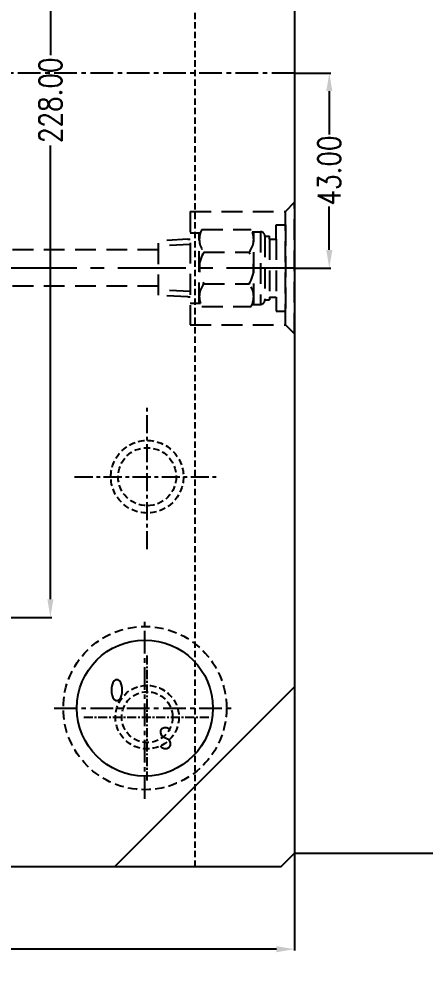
# Model space of a CAD drawing. Header units: millimetres. Extents: x 23490 to 24685, y -23248 to -22403.
# Drawn here: x 24186.5 to 24276.1, y -22831.9 to -22623.6 of the extents above; entities that cross this region are included whole.
import ezdxf

# ---------------------------------------------------------------- set-up
doc = ezdxf.new("R2010")
doc.units = ezdxf.units.MM
doc.header["$LTSCALE"] = 8
doc.linetypes.add('CENTER', pattern=[2, 1.25, -0.25, 0.25, -0.25])
doc.linetypes.add('HIDDEN', pattern=[0.375, 0.25, -0.125])
doc.layers.get('DEFPOINTS').update_dxf_attribs({"color": 6})
for name, color, linetype in [('Cav-cor', 30, 'Continuous'), ('cen', 1, 'CENTER'), ('CL', 1, 'Continuous'), ('hidden', 4, 'HIDDEN'), ('WT', 4, 'Continuous')]:
    doc.layers.add(name, color=color, linetype=linetype)
doc.layers.add('dim', color=3, linetype='Continuous', lineweight=15)
doc.styles.add('ROMANS', font='ROMANS.shx', dxfattribs={"height": 5, "bigfont": 'chineset.shx'})
doc.styles.get("Standard").update_dxf_attribs({"font": 'txt.shx', "width": 0.8, "bigfont": 'chineset.shx'})
doc.dimstyles.new('ISO-25', dxfattribs={"dimtxt": 5, "dimasz": 4, "dimexe": 0.3, "dimexo": 0.3, "dimtad": 0, "dimzin": 1, "dimdsep": 46, "dimtxsty": 'Standard', "dimcen": 0, "dimclrd": 3, "dimclre": 3, "dimclrt": 3, "dimazin": 0, "dimtfac": 1, "dimtofl": 0, "dimtmove": 0, "dimatfit": 0, "dimfxl": 0, "dimarcsym": 0})

# ---------------------------------------------------------------- blocks, each defined once
blk = doc.blocks.new('*D25807')
at = {"layer": 'DEFPOINTS', "color": 0}
for p in [(23897.3, -22807.49), (24247.3, -22807.49), (24247.3, -22828.65)]:
    blk.add_point(p, dxfattribs=at)
at = {"layer": 'dim', "color": 3, "lineweight": -2}
for p, q in [((23897.3, -22807.79), (23897.3, -22828.95)), ((24247.3, -22807.79), (24247.3, -22828.95)), ((23901.3, -22828.65), (24062.68, -22828.65)), ((24243.3, -22828.65), (24081.93, -22828.65))]:
    blk.add_line(p, q, dxfattribs=at)
at = {"layer": 'dim', "color": 3}
for points in [[(23901.3, -22827.98), (23901.3, -22829.32), (23897.3, -22828.65)], [(24243.3, -22829.32), (24243.3, -22827.98), (24247.3, -22828.65)]]:
    blk.add_solid(points, dxfattribs=at)
at = {"layer": 'dim', "color": 3, "insert": (24072.3, -22828.65), "char_height": 5, "attachment_point": 5}
blk.add_mtext('350.00', dxfattribs=at)
blk = doc.blocks.new('*D26564')
at = {"layer": 'DEFPOINTS', "color": 0}
for p in [(24247.3, -22635.49), (24247.3, -22678.49), (24254.98, -22678.49)]:
    blk.add_point(p, dxfattribs=at)
at = {"layer": 'dim', "color": 3, "lineweight": -2}
for p, q in [((24247.6, -22635.49), (24255.28, -22635.49)), ((24254.98, -22639.49), (24254.98, -22649.03)), ((24254.98, -22674.49), (24254.98, -22664.95)), ((24247.6, -22678.49), (24255.28, -22678.49))]:
    blk.add_line(p, q, dxfattribs=at)
at = {"layer": 'dim', "color": 3}
for points in [[(24255.65, -22639.49), (24254.31, -22639.49), (24254.98, -22635.49)], [(24254.31, -22674.49), (24255.65, -22674.49), (24254.98, -22678.49)]]:
    blk.add_solid(points, dxfattribs=at)
at = {"layer": 'dim', "color": 3, "insert": (24254.98, -22656.99), "char_height": 5, "attachment_point": 5, "rotation": 90}
blk.add_mtext('43.00', dxfattribs=at)
blk = doc.blocks.new('*D26572')
at = {"layer": 'DEFPOINTS', "color": 0}
for p in [(24107.3, -22527.49), (24193.45, -22527.49), (24144.3, -22755.49)]:
    blk.add_point(p, dxfattribs=at)
at = {"layer": 'dim', "color": 3, "lineweight": -2}
for p, q in [((24107.6, -22527.49), (24193.75, -22527.49)), ((24193.45, -22531.49), (24193.45, -22631.53)), ((24193.45, -22751.49), (24193.45, -22651.45)), ((24144.6, -22755.49), (24193.75, -22755.49))]:
    blk.add_line(p, q, dxfattribs=at)
at = {"layer": 'dim', "color": 3}
for points in [[(24194.12, -22531.49), (24192.78, -22531.49), (24193.45, -22527.49)], [(24192.78, -22751.49), (24194.12, -22751.49), (24193.45, -22755.49)]]:
    blk.add_solid(points, dxfattribs=at)
at = {"layer": 'dim', "color": 3, "insert": (24193.45, -22641.49), "char_height": 5, "attachment_point": 5, "rotation": 90}
blk.add_mtext('228.00', dxfattribs=at)
blk = doc.blocks.new('20160903.151524')
at = {"layer": 'WT', "color": 125, "linetype": 'HIDDEN', "ltscale": 2.3}
for p, q in [((-6.35, 23.56), (-6.01, 30)), ((-6.01, 30), (6.01, 30)), ((-5.19, 23), (-4.82, 30)), ((5.19, 23), (4.82, 30)), ((6.35, 23.56), (6.01, 30)), ((12.5, 23), (-12.5, 23)), ((-12.5, 23), (-12.5, 2)), ((-7.75, 23), (-7.75, 20.77)), ((-6.35, 23.56), (-6.35, 23)), ((6.35, 23.56), (6.35, 23)), ((7.75, 23), (7.75, 20.77)), ((12.5, 23), (12.5, 2)), ((-7.75, 21), (7.75, 21)), ((-8.5, 20.43), (-8.5, 9.57)), ((-3.5, 20.01), (-3.5, 9.99)), ((3.5, 20.01), (3.5, 9.99)), ((8.5, 20.43), (8.5, 9.57)), ((-8, 9.33), (-8, 7.51)), ((-8, 9), (8, 9)), ((8, 9.33), (8, 7.51)), ((8, 7.51), (-8, 7.51)), ((7, 6.51), (-7, 6.51)), ((-7, 6.51), (-7, 5.51)), ((7, 6.51), (7, 5.51)), ((-6.4, 5.51), (-7, 5.51)), ((-6.4, 5.51), (-7, 5.51)), ((6.4, 5.51), (-6.4, 5.51)), ((-6.4, 5.51), (-6.4, 4.01)), ((6.4, 5.51), (6.4, 4.01)), ((6.4, 5.51), (7, 5.51)), ((6.4, 5.51), (7, 5.51)), ((-9.5, 4.01), (-9.5, 2)), ((-6.4, 4.01), (-9.5, 4.01)), ((6.4, 4.01), (-6.4, 4.01)), ((6.4, 4.01), (9.5, 4.01)), ((9.5, 4.01), (9.5, 2)), ((-12.5, 2), (-14.5, 0)), ((-14.5, 0), (14.5, 0)), ((-12.5, 2), (12.5, 2)), ((9.5, 2), (-9.5, 2)), ((12.5, 2), (14.5, 0))]:
    blk.add_line(p, q, dxfattribs=at)
at = {"layer": 'WT', "color": 125, "linetype": 'CENTER', "ltscale": 1.5}
blk.add_line((0, 0), (0, 30), dxfattribs=at)
at = {"layer": 'WT', "color": 125, "linetype": 'HIDDEN', "ltscale": 2.3}
for centre, radius, start, end in [((-6.32, 16.53), 4.47, 50.9817, 119.248), ((0, 14.34), 6.66, 58.3016, 121.6984), ((6.32, 16.53), 4.47, 60.752, 129.0183), ((-6.32, 13.47), 4.47, 240.752, 309.0183), ((0, 15.66), 6.66, 238.3016, 301.6984), ((6.32, 13.47), 4.47, 230.9817, 299.248), ((-7, 7.51), 1, 180, 270), ((7, 7.51), 1, 270, 0)]:
    blk.add_arc(centre, radius, start, end, dxfattribs=at)

msp = doc.modelspace()

# ---------------------------------------------------------------- linework, layer by layer
at = {"color": 8, "linetype": 'HIDDEN', "ltscale": 0.7}
msp.add_line((24225.3, -22460.491), (24225.3, -22810.491), dxfattribs=at)
for p, q in [((24247.3, -22463.491), (24247.3, -22807.491)), ((24207.585, -22810.491), (24247.3, -22770.775)), ((24244.3, -22810.491), (24247.3, -22807.491)), ((24244.3, -22810.491), (23900.3, -22810.491))]:
    msp.add_line(p, q)
at = {"color": 8, "linetype": 'CENTER', "ltscale": 0.4}
for p, q in [((24214.8, -22740.491), (24214.8, -22708.491)), ((24198.8, -22724.491), (24230.8, -22724.491))]:
    msp.add_line(p, q, dxfattribs=at)
at = {"color": 8, "linetype": 'CENTER', "ltscale": 0.2}
for p, q in [((24214.8, -22791.491), (24214.8, -22763.491)), ((24200.8, -22777.491), (24228.8, -22777.491))]:
    msp.add_line(p, q, dxfattribs=at)
at = {"color": 8, "linetype": 'HIDDEN', "ltscale": 0.7}
for centre, radius in [((24214.8, -22724.491), 8), ((24214.8, -22724.491), 6.4), ((24214.8, -22777.491), 7), ((24214.8, -22777.491), 5.6)]:
    msp.add_circle(centre, radius, dxfattribs=at)
msp.add_circle((24214.3, -22775.491), 15)
at = {"layer": 'Cav-cor', "color": 241}
msp.add_line((24247.3, -22807.491), (24288.661, -22807.491), dxfattribs=at)
at = {"layer": 'cen', "ltscale": 0.5}
for p, q in [((24214.3, -22795.491), (24214.3, -22755.491)), ((24194.3, -22775.491), (24234.3, -22775.491))]:
    msp.add_line(p, q, dxfattribs=at)
at = {"layer": 'CL', "color": 7, "linetype": 'CENTER', "ltscale": 0.5}
msp.add_line((24247.3, -22635.491), (23897.3, -22635.491), dxfattribs=at)
at = {"layer": 'hidden'}
msp.add_circle((24214.3, -22775.491), 18, dxfattribs=at)
at = {"layer": 'WT', "color": 125, "linetype": 'HIDDEN', "ltscale": 2.3}
for p, q in [((24217.3, -22674.491), (24052.3, -22674.491)), ((24217.3, -22682.491), (24144.3, -22682.491))]:
    msp.add_line(p, q, dxfattribs=at)
at = {"layer": 'WT', "color": 125, "linetype": 'CENTER', "ltscale": 1.5}
msp.add_line((24247.3, -22678.491), (24052.3, -22678.491), dxfattribs=at)

# ---------------------------------------------------------------- block references
at = {"layer": 'WT', "rotation": 90}
msp.add_blockref('20160903.151524', (24247.3, -22678.491), dxfattribs=at)

# ---------------------------------------------------------------- texts
at = {"style": 'ROMANS', "width": 0.75}
for s, p in [('O', (24206.487, -22773.85)), ('S', (24217.331, -22784.478))]:
    msp.add_text(s, height=4.6, dxfattribs=at).set_placement(p)

# ---------------------------------------------------------------- dimensions: what is measured, and where the dimension line sits
at = {"layer": 'dim'}
dim = msp.add_linear_dim(base=(24193.451, -22527.491), p1=(24144.3, -22755.491), p2=(24107.3, -22527.491), angle=90, dimstyle='ISO-25', dxfattribs=at)
dim.commit()
dim.dimension.update_dxf_attribs({"geometry": '*D26572', "text_midpoint": (24193.451, -22641.491)})
dim = msp.add_linear_dim(base=(24254.978, -22678.491), p1=(24247.3, -22635.491), p2=(24247.3, -22678.491), angle=90, dimstyle='ISO-25', dxfattribs=at)
dim.commit()
dim.dimension.update_dxf_attribs({"geometry": '*D26564', "text_midpoint": (24254.978, -22656.991), "dimtype": 160})
dim = msp.add_linear_dim(base=(24247.3, -22828.652), p1=(23897.3, -22807.491), p2=(24247.3, -22807.491), dimstyle='ISO-25', dxfattribs=at)
dim.commit()
dim.dimension.update_dxf_attribs({"geometry": '*D25807', "text_midpoint": (24072.3, -22828.652), "dimtype": 160})

doc.saveas('drawing.dxf')
